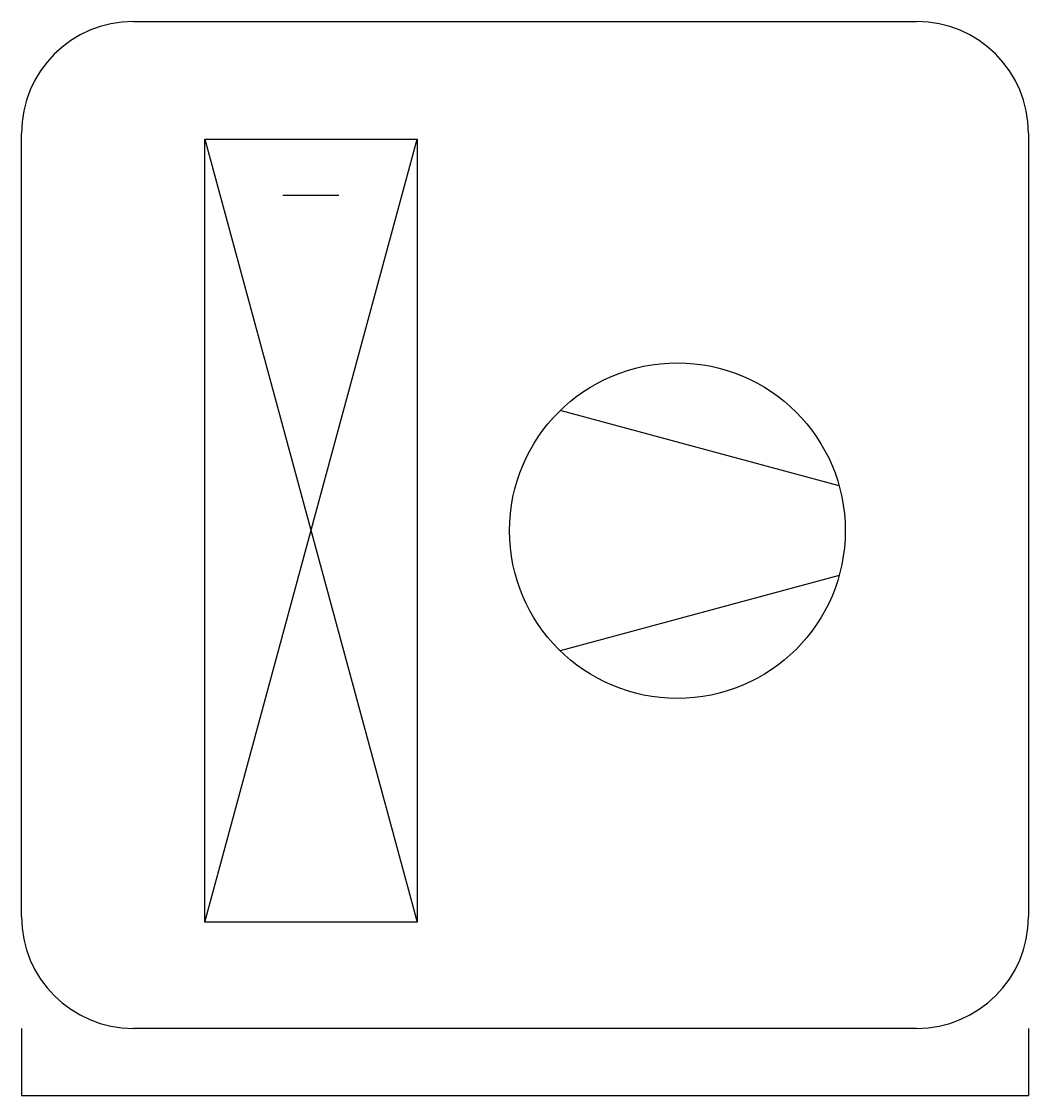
# Model space of a CAD drawing. Header units: millimetres. Extents: x -450 to 450, y -510 to 450.
import ezdxf

# ---------------------------------------------------------------- set-up
doc = ezdxf.new("R2010")
doc.units = ezdxf.units.MM

msp = doc.modelspace()

# ---------------------------------------------------------------- linework, layer by layer
at = {"color": 0, "linetype": 'ByBlock', "lineweight": -2}
for p, q in [((-350, 450), (350, 450)), ((-450, -350), (-450, 350)), ((450, 350), (450, -350)), ((-286.19, -355.14), (-96.47, 344.86)), ((-286.19, 344.86), (-96.47, -355.14)), ((-216.33, 294.86), (-166.33, 294.86)), ((280.77, 34.83), (31.42, 102.2)), ((280.77, -45.1), (31.42, -112.48)), ((-450, -450), (-450, -510)), ((350, -450), (-350, -450)), ((450, -450), (450, -510)), ((-450, -510), (450, -510))]:
    msp.add_line(p, q, dxfattribs=at)
msp.add_lwpolyline([(-286.19, -355.14), (-286.19, 344.86), (-96.47, 344.86), (-96.47, -355.14), (-286.19, -355.14)], dxfattribs=at)
msp.add_circle((136.19, -5.14), 150, dxfattribs=at)
for centre, start, end in [((-350, 350), 90, 180), ((350, 350), 0, 90), ((-350, -350), 180, 270), ((350, -350), 270, 0)]:
    msp.add_arc(centre, 100, start, end, dxfattribs=at)

doc.saveas('drawing.dxf')
